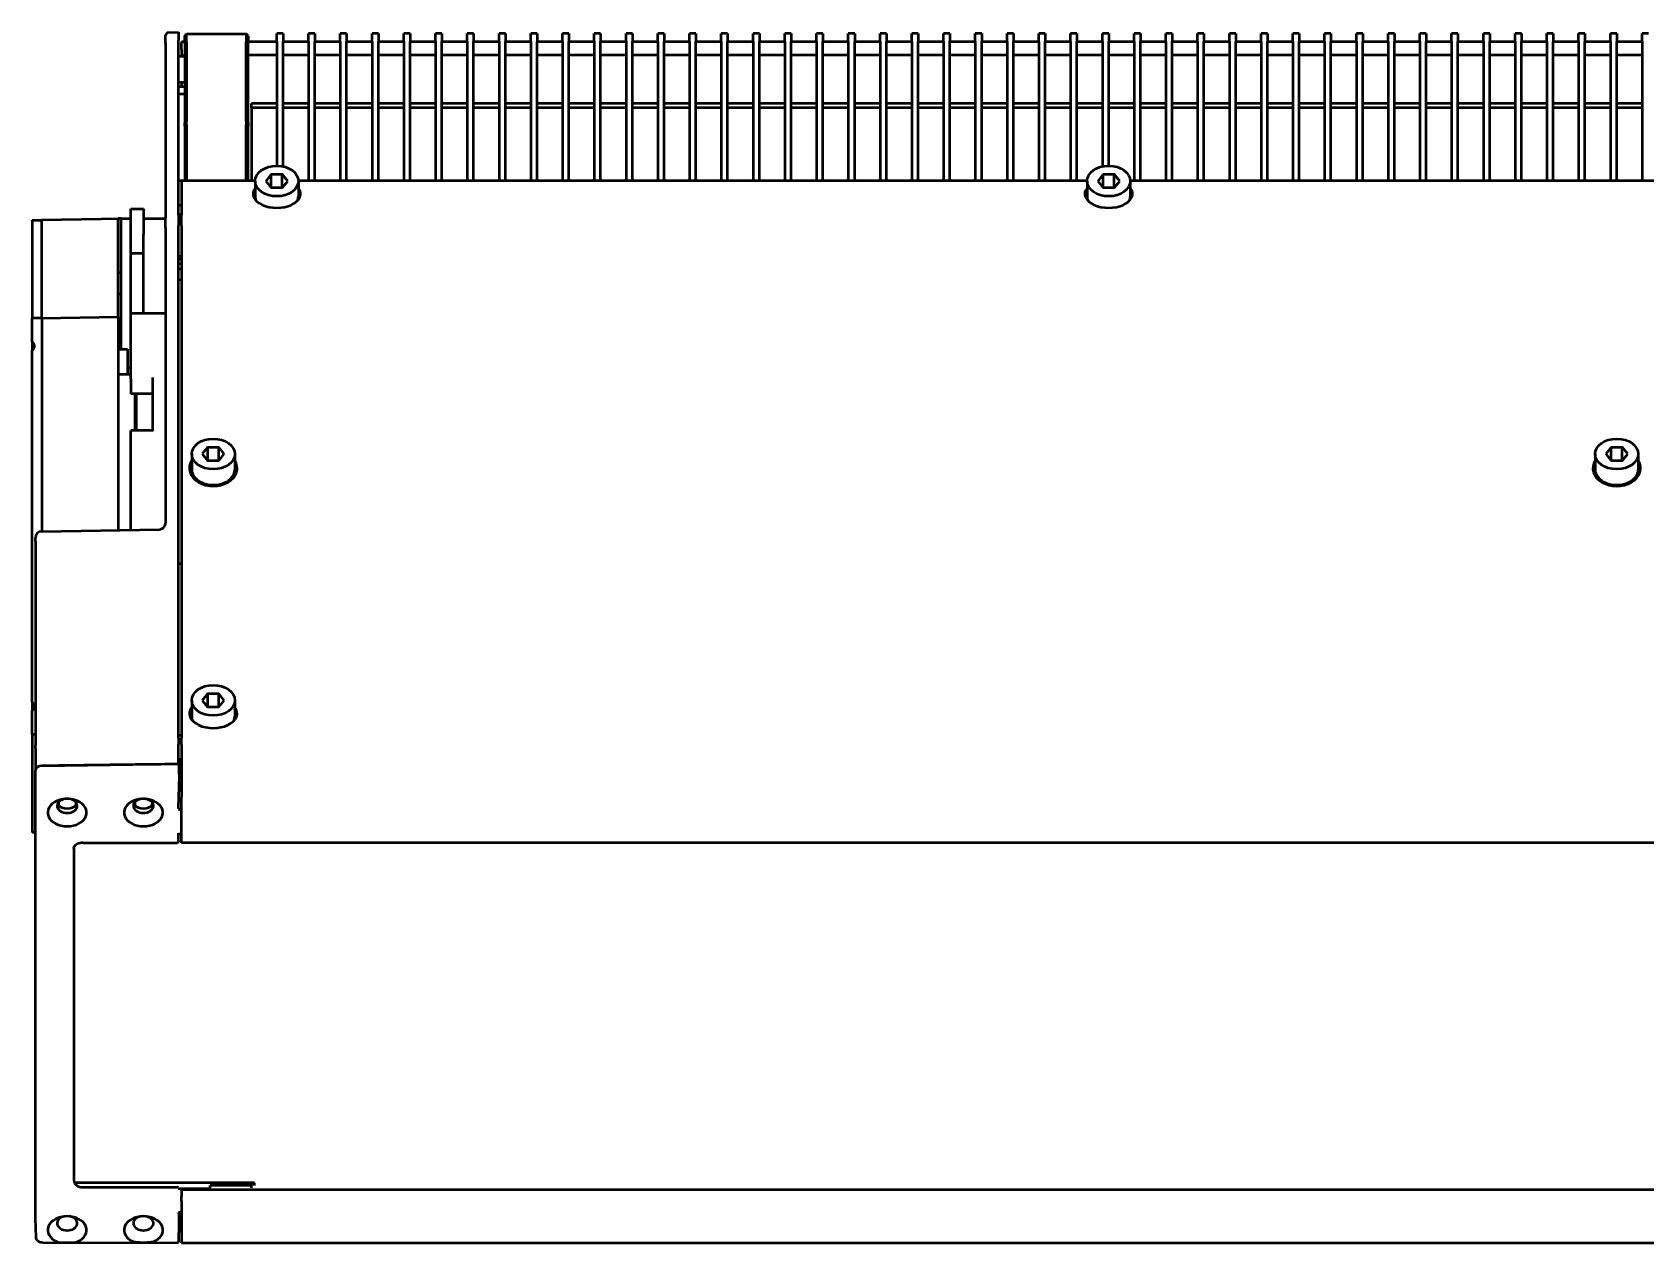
# Model space of a CAD drawing. Header units: millimetres. Extents: x 100 to 5488, y 100 to 4218.
# Drawn here: x 3878.8 to 4132.9, y 3326.5 to 3517.2 of the extents above; entities that cross this region are included whole.
import ezdxf

# ---------------------------------------------------------------- set-up
doc = ezdxf.new("R2010")
doc.units = ezdxf.units.MM
doc.header["$LTSCALE"] = 20
doc.layers.add('Visible (ANSI)', color=7, linetype='Continuous', lineweight=50)

msp = doc.modelspace()

# ---------------------------------------------------------------- linework, layer by layer
at = {"layer": 'Visible (ANSI)'}
for p, q in [((3899.82, 3515.474), (3899.82, 3516.651)), ((3900.311, 3517.151), (3901.82, 3517.178)), ((3901.82, 3517.178), (3901.82, 3515.905)), ((3902.82, 3516.629), (3903.12, 3516.929)), ((3902.82, 3515.417), (3902.82, 3516.629)), ((3903.12, 3515.663), (3903.12, 3516.929)), ((3903.12, 3516.929), (3912.52, 3516.929)), ((3912.52, 3516.929), (3912.52, 3515.663)), ((3912.82, 3516.629), (3912.52, 3516.929)), ((3912.82, 3516.629), (3912.82, 3515.417)), ((3917.32, 3515.712), (3917.32, 3516.978)), ((3918.32, 3516.978), (3917.32, 3516.978)), ((3918.32, 3516.978), (3918.32, 3515.712)), ((3922.32, 3515.712), (3922.32, 3516.978)), ((3923.32, 3516.978), (3922.32, 3516.978)), ((3923.32, 3516.978), (3923.32, 3515.712)), ((3927.32, 3515.712), (3927.32, 3516.978)), ((3928.32, 3516.978), (3927.32, 3516.978)), ((3928.32, 3516.978), (3928.32, 3515.712)), ((3932.32, 3515.712), (3932.32, 3516.978)), ((3933.32, 3516.978), (3932.32, 3516.978)), ((3933.32, 3516.978), (3933.32, 3515.712)), ((3937.32, 3515.712), (3937.32, 3516.978)), ((3938.32, 3516.978), (3937.32, 3516.978)), ((3938.32, 3516.978), (3938.32, 3515.712)), ((3942.32, 3515.712), (3942.32, 3516.978)), ((3943.32, 3516.978), (3942.32, 3516.978)), ((3943.32, 3516.978), (3943.32, 3515.712)), ((3947.32, 3515.712), (3947.32, 3516.978)), ((3948.32, 3516.978), (3947.32, 3516.978)), ((3948.32, 3516.978), (3948.32, 3515.712)), ((3952.32, 3515.712), (3952.32, 3516.978)), ((3953.32, 3516.978), (3952.32, 3516.978)), ((3953.32, 3516.978), (3953.32, 3515.712)), ((3957.32, 3515.712), (3957.32, 3516.978)), ((3958.32, 3516.978), (3957.32, 3516.978)), ((3958.32, 3516.978), (3958.32, 3515.712)), ((3962.32, 3515.712), (3962.32, 3516.978)), ((3963.32, 3516.978), (3962.32, 3516.978)), ((3963.32, 3516.978), (3963.32, 3515.712)), ((3967.32, 3515.712), (3967.32, 3516.978)), ((3968.32, 3516.978), (3967.32, 3516.978)), ((3968.32, 3516.978), (3968.32, 3515.712)), ((3972.32, 3515.712), (3972.32, 3516.978)), ((3973.32, 3516.978), (3972.32, 3516.978)), ((3973.32, 3516.978), (3973.32, 3515.712)), ((3977.32, 3515.712), (3977.32, 3516.978)), ((3978.32, 3516.978), (3977.32, 3516.978)), ((3978.32, 3516.978), (3978.32, 3515.712)), ((3982.32, 3515.712), (3982.32, 3516.978)), ((3983.32, 3516.978), (3982.32, 3516.978)), ((3983.32, 3516.978), (3983.32, 3515.712)), ((3987.32, 3515.712), (3987.32, 3516.978)), ((3988.32, 3516.978), (3987.32, 3516.978)), ((3988.32, 3516.978), (3988.32, 3515.712)), ((3992.32, 3515.712), (3992.32, 3516.978)), ((3993.32, 3516.978), (3992.32, 3516.978)), ((3993.32, 3516.978), (3993.32, 3515.712)), ((3997.32, 3515.712), (3997.32, 3516.978)), ((3998.32, 3516.978), (3997.32, 3516.978)), ((3998.32, 3516.978), (3998.32, 3515.712)), ((4002.32, 3515.712), (4002.32, 3516.978)), ((4003.32, 3516.978), (4002.32, 3516.978)), ((4003.32, 3516.978), (4003.32, 3515.712)), ((4007.32, 3515.712), (4007.32, 3516.978)), ((4008.32, 3516.978), (4007.32, 3516.978)), ((4008.32, 3516.978), (4008.32, 3515.712)), ((4012.32, 3515.712), (4012.32, 3516.978)), ((4013.32, 3516.978), (4012.32, 3516.978)), ((4013.32, 3516.978), (4013.32, 3515.712)), ((4017.32, 3515.712), (4017.32, 3516.978)), ((4018.32, 3516.978), (4017.32, 3516.978)), ((4018.32, 3516.978), (4018.32, 3515.712)), ((4022.32, 3515.712), (4022.32, 3516.978)), ((4023.32, 3516.978), (4022.32, 3516.978)), ((4023.32, 3516.978), (4023.32, 3515.712)), ((4027.32, 3515.712), (4027.32, 3516.978)), ((4028.32, 3516.978), (4027.32, 3516.978)), ((4028.32, 3516.978), (4028.32, 3515.712)), ((4032.32, 3515.712), (4032.32, 3516.978)), ((4033.32, 3516.978), (4032.32, 3516.978)), ((4033.32, 3516.978), (4033.32, 3515.712)), ((4037.32, 3515.712), (4037.32, 3516.978)), ((4038.32, 3516.978), (4037.32, 3516.978)), ((4038.32, 3516.978), (4038.32, 3515.712)), ((4042.32, 3515.712), (4042.32, 3516.978)), ((4043.32, 3516.978), (4042.32, 3516.978)), ((4043.32, 3516.978), (4043.32, 3515.712)), ((4047.32, 3515.712), (4047.32, 3516.978)), ((4048.32, 3516.978), (4047.32, 3516.978)), ((4048.32, 3516.978), (4048.32, 3515.712)), ((4052.32, 3515.712), (4052.32, 3516.978)), ((4053.32, 3516.978), (4052.32, 3516.978)), ((4053.32, 3516.978), (4053.32, 3515.712)), ((4057.32, 3515.712), (4057.32, 3516.978)), ((4058.32, 3516.978), (4057.32, 3516.978)), ((4058.32, 3516.978), (4058.32, 3515.712)), ((4062.32, 3515.712), (4062.32, 3516.978)), ((4063.32, 3516.978), (4062.32, 3516.978)), ((4063.32, 3516.978), (4063.32, 3515.712)), ((4067.32, 3515.712), (4067.32, 3516.978)), ((4068.32, 3516.978), (4067.32, 3516.978)), ((4068.32, 3516.978), (4068.32, 3515.712)), ((4072.32, 3515.712), (4072.32, 3516.978)), ((4073.32, 3516.978), (4072.32, 3516.978)), ((4073.32, 3516.978), (4073.32, 3515.712)), ((4077.32, 3515.712), (4077.32, 3516.978)), ((4078.32, 3516.978), (4077.32, 3516.978)), ((4078.32, 3516.978), (4078.32, 3515.712)), ((4082.32, 3515.712), (4082.32, 3516.978)), ((4083.32, 3516.978), (4082.32, 3516.978)), ((4083.32, 3516.978), (4083.32, 3515.712)), ((4087.32, 3515.712), (4087.32, 3516.978)), ((4088.32, 3516.978), (4087.32, 3516.978)), ((4088.32, 3516.978), (4088.32, 3515.712)), ((4092.32, 3515.712), (4092.32, 3516.978)), ((4093.32, 3516.978), (4092.32, 3516.978)), ((4093.32, 3516.978), (4093.32, 3515.712)), ((4097.32, 3515.712), (4097.32, 3516.978)), ((4098.32, 3516.978), (4097.32, 3516.978)), ((4098.32, 3516.978), (4098.32, 3515.712)), ((4102.32, 3515.712), (4102.32, 3516.978)), ((4103.32, 3516.978), (4102.32, 3516.978)), ((4103.32, 3516.978), (4103.32, 3515.712)), ((4107.32, 3515.712), (4107.32, 3516.978)), ((4108.32, 3516.978), (4107.32, 3516.978)), ((4108.32, 3516.978), (4108.32, 3515.712)), ((4112.32, 3515.712), (4112.32, 3516.978)), ((4113.32, 3516.978), (4112.32, 3516.978)), ((4113.32, 3516.978), (4113.32, 3515.712)), ((4117.32, 3515.712), (4117.32, 3516.978)), ((4118.32, 3516.978), (4117.32, 3516.978)), ((4118.32, 3516.978), (4118.32, 3515.712)), ((4122.32, 3515.712), (4122.32, 3516.978)), ((4123.32, 3516.978), (4122.32, 3516.978)), ((4123.32, 3516.978), (4123.32, 3515.712)), ((4127.32, 3515.712), (4127.32, 3516.978)), ((4128.32, 3516.978), (4127.32, 3516.978)), ((4128.32, 3516.978), (4128.32, 3515.712)), ((4132.32, 3515.712), (4132.32, 3516.978)), ((4133.32, 3516.978), (4132.32, 3516.978)), ((3899.82, 3515.474), (3899.82, 3487.95)), ((3901.82, 3488.381), (3901.82, 3515.905)), ((3902.32, 3514.481), (3902.32, 3515.529)), ((3902.32, 3514.481), (3902.32, 3513.433)), ((3902.82, 3515.693), (3902.62, 3515.693)), ((3902.82, 3515.417), (3902.82, 3502.899)), ((3903.12, 3515.663), (3903.12, 3503.145)), ((3912.52, 3503.145), (3912.52, 3515.663)), ((3917.32, 3515.693), (3912.82, 3515.693)), ((3912.82, 3502.899), (3912.82, 3515.417)), ((3917.32, 3515.712), (3917.32, 3496.141)), ((3918.32, 3496.035), (3918.32, 3515.712)), ((3922.32, 3515.693), (3918.32, 3515.693)), ((3922.32, 3515.712), (3922.32, 3494.015)), ((3923.32, 3494.015), (3923.32, 3515.712)), ((3927.32, 3515.693), (3923.32, 3515.693)), ((3927.32, 3515.712), (3927.32, 3494.015)), ((3928.32, 3494.015), (3928.32, 3515.712)), ((3932.32, 3515.693), (3928.32, 3515.693)), ((3932.32, 3515.712), (3932.32, 3494.015)), ((3933.32, 3494.015), (3933.32, 3515.712)), ((3937.32, 3515.693), (3933.32, 3515.693)), ((3937.32, 3515.712), (3937.32, 3494.015)), ((3938.32, 3494.015), (3938.32, 3515.712)), ((3942.32, 3515.693), (3938.32, 3515.693)), ((3942.32, 3515.712), (3942.32, 3494.015)), ((3943.32, 3494.015), (3943.32, 3515.712)), ((3947.32, 3515.693), (3943.32, 3515.693)), ((3947.32, 3515.712), (3947.32, 3494.015)), ((3948.32, 3494.015), (3948.32, 3515.712)), ((3952.32, 3515.693), (3948.32, 3515.693)), ((3952.32, 3515.712), (3952.32, 3494.015)), ((3953.32, 3494.015), (3953.32, 3515.712)), ((3957.32, 3515.693), (3953.32, 3515.693)), ((3957.32, 3515.712), (3957.32, 3494.015)), ((3958.32, 3494.015), (3958.32, 3515.712)), ((3962.32, 3515.693), (3958.32, 3515.693)), ((3962.32, 3515.712), (3962.32, 3494.015)), ((3963.32, 3494.015), (3963.32, 3515.712)), ((3967.32, 3515.693), (3963.32, 3515.693)), ((3967.32, 3515.712), (3967.32, 3494.015)), ((3968.32, 3494.015), (3968.32, 3515.712)), ((3972.32, 3515.693), (3968.32, 3515.693)), ((3972.32, 3515.712), (3972.32, 3494.015)), ((3973.32, 3494.015), (3973.32, 3515.712)), ((3977.32, 3515.693), (3973.32, 3515.693)), ((3977.32, 3515.712), (3977.32, 3494.015)), ((3978.32, 3494.015), (3978.32, 3515.712)), ((3982.32, 3515.693), (3978.32, 3515.693)), ((3982.32, 3515.712), (3982.32, 3494.015)), ((3983.32, 3494.015), (3983.32, 3515.712)), ((3987.32, 3515.693), (3983.32, 3515.693)), ((3987.32, 3515.712), (3987.32, 3494.015)), ((3988.32, 3494.015), (3988.32, 3515.712)), ((3992.32, 3515.693), (3988.32, 3515.693)), ((3992.32, 3515.712), (3992.32, 3494.015)), ((3993.32, 3494.015), (3993.32, 3515.712)), ((3997.32, 3515.693), (3993.32, 3515.693)), ((3997.32, 3515.712), (3997.32, 3494.015)), ((3998.32, 3494.015), (3998.32, 3515.712)), ((4002.32, 3515.693), (3998.32, 3515.693)), ((4002.32, 3515.712), (4002.32, 3494.015)), ((4003.32, 3494.015), (4003.32, 3515.712)), ((4007.32, 3515.693), (4003.32, 3515.693)), ((4007.32, 3515.712), (4007.32, 3494.015)), ((4008.32, 3494.015), (4008.32, 3515.712)), ((4012.32, 3515.693), (4008.32, 3515.693)), ((4012.32, 3515.712), (4012.32, 3494.015)), ((4013.32, 3494.015), (4013.32, 3515.712)), ((4017.32, 3515.693), (4013.32, 3515.693)), ((4017.32, 3515.712), (4017.32, 3494.015)), ((4018.32, 3494.015), (4018.32, 3515.712)), ((4022.32, 3515.693), (4018.32, 3515.693)), ((4022.32, 3515.712), (4022.32, 3494.015)), ((4023.32, 3494.015), (4023.32, 3515.712)), ((4027.32, 3515.693), (4023.32, 3515.693)), ((4027.32, 3515.712), (4027.32, 3494.015)), ((4028.32, 3494.015), (4028.32, 3515.712)), ((4032.32, 3515.693), (4028.32, 3515.693)), ((4032.32, 3515.712), (4032.32, 3494.015)), ((4033.32, 3494.015), (4033.32, 3515.712)), ((4037.32, 3515.693), (4033.32, 3515.693)), ((4037.32, 3515.712), (4037.32, 3494.015)), ((4038.32, 3494.015), (4038.32, 3515.712)), ((4042.32, 3515.693), (4038.32, 3515.693)), ((4042.32, 3515.712), (4042.32, 3494.015)), ((4043.32, 3494.015), (4043.32, 3515.712)), ((4047.32, 3515.693), (4043.32, 3515.693)), ((4047.32, 3515.712), (4047.32, 3496.035)), ((4048.32, 3496.141), (4048.32, 3515.712)), ((4052.32, 3515.693), (4048.32, 3515.693)), ((4052.32, 3515.712), (4052.32, 3494.015)), ((4053.32, 3494.015), (4053.32, 3515.712)), ((4057.32, 3515.693), (4053.32, 3515.693)), ((4057.32, 3515.712), (4057.32, 3494.015)), ((4058.32, 3494.015), (4058.32, 3515.712)), ((4062.32, 3515.693), (4058.32, 3515.693)), ((4062.32, 3515.712), (4062.32, 3494.015)), ((4063.32, 3494.015), (4063.32, 3515.712)), ((4067.32, 3515.693), (4063.32, 3515.693)), ((4067.32, 3515.712), (4067.32, 3494.015)), ((4068.32, 3494.015), (4068.32, 3515.712)), ((4072.32, 3515.693), (4068.32, 3515.693)), ((4072.32, 3515.712), (4072.32, 3494.015)), ((4073.32, 3494.015), (4073.32, 3515.712)), ((4077.32, 3515.693), (4073.32, 3515.693)), ((4077.32, 3515.712), (4077.32, 3494.015)), ((4078.32, 3494.015), (4078.32, 3515.712)), ((4082.32, 3515.693), (4078.32, 3515.693)), ((4082.32, 3515.712), (4082.32, 3494.015)), ((4083.32, 3494.015), (4083.32, 3515.712)), ((4087.32, 3515.693), (4083.32, 3515.693)), ((4087.32, 3515.712), (4087.32, 3494.015)), ((4088.32, 3494.015), (4088.32, 3515.712)), ((4092.32, 3515.693), (4088.32, 3515.693)), ((4092.32, 3515.712), (4092.32, 3494.015)), ((4093.32, 3494.015), (4093.32, 3515.712)), ((4097.32, 3515.693), (4093.32, 3515.693)), ((4097.32, 3515.712), (4097.32, 3494.015)), ((4098.32, 3494.015), (4098.32, 3515.712)), ((4102.32, 3515.693), (4098.32, 3515.693)), ((4102.32, 3515.712), (4102.32, 3494.015)), ((4103.32, 3494.015), (4103.32, 3515.712)), ((4107.32, 3515.693), (4103.32, 3515.693)), ((4107.32, 3515.712), (4107.32, 3494.015)), ((4108.32, 3494.015), (4108.32, 3515.712)), ((4112.32, 3515.693), (4108.32, 3515.693)), ((4112.32, 3515.712), (4112.32, 3494.015)), ((4113.32, 3494.015), (4113.32, 3515.712)), ((4117.32, 3515.693), (4113.32, 3515.693)), ((4117.32, 3515.712), (4117.32, 3494.015)), ((4118.32, 3494.015), (4118.32, 3515.712)), ((4122.32, 3515.693), (4118.32, 3515.693)), ((4122.32, 3515.712), (4122.32, 3494.015)), ((4123.32, 3494.015), (4123.32, 3515.712)), ((4127.32, 3515.693), (4123.32, 3515.693)), ((4127.32, 3515.712), (4127.32, 3494.015)), ((4128.32, 3494.015), (4128.32, 3515.712)), ((4132.32, 3515.693), (4128.32, 3515.693)), ((4132.32, 3515.712), (4132.32, 3494.015)), ((3902.82, 3513.377), (3901.82, 3513.377)), ((3902.32, 3513.433), (3902.32, 3513.377)), ((3902.62, 3513.596), (3902.82, 3513.596)), ((3912.82, 3513.596), (3917.32, 3513.596)), ((3918.32, 3513.596), (3922.32, 3513.596)), ((3923.32, 3513.596), (3927.32, 3513.596)), ((3928.32, 3513.596), (3932.32, 3513.596)), ((3933.32, 3513.596), (3937.32, 3513.596)), ((3938.32, 3513.596), (3942.32, 3513.596)), ((3943.32, 3513.596), (3947.32, 3513.596)), ((3948.32, 3513.596), (3952.32, 3513.596)), ((3953.32, 3513.596), (3957.32, 3513.596)), ((3958.32, 3513.596), (3962.32, 3513.596)), ((3963.32, 3513.596), (3967.32, 3513.596)), ((3968.32, 3513.596), (3972.32, 3513.596)), ((3973.32, 3513.596), (3977.32, 3513.596)), ((3978.32, 3513.596), (3982.32, 3513.596)), ((3983.32, 3513.596), (3987.32, 3513.596)), ((3988.32, 3513.596), (3992.32, 3513.596)), ((3993.32, 3513.596), (3997.32, 3513.596)), ((3998.32, 3513.596), (4002.32, 3513.596)), ((4003.32, 3513.596), (4007.32, 3513.596)), ((4008.32, 3513.596), (4012.32, 3513.596)), ((4013.32, 3513.596), (4017.32, 3513.596)), ((4018.32, 3513.596), (4022.32, 3513.596)), ((4023.32, 3513.596), (4027.32, 3513.596)), ((4028.32, 3513.596), (4032.32, 3513.596)), ((4033.32, 3513.596), (4037.32, 3513.596)), ((4038.32, 3513.596), (4042.32, 3513.596)), ((4043.32, 3513.596), (4047.32, 3513.596)), ((4048.32, 3513.596), (4052.32, 3513.596)), ((4053.32, 3513.596), (4057.32, 3513.596)), ((4058.32, 3513.596), (4062.32, 3513.596)), ((4063.32, 3513.596), (4067.32, 3513.596)), ((4068.32, 3513.596), (4072.32, 3513.596)), ((4073.32, 3513.596), (4077.32, 3513.596)), ((4078.32, 3513.596), (4082.32, 3513.596)), ((4083.32, 3513.596), (4087.32, 3513.596)), ((4088.32, 3513.596), (4092.32, 3513.596)), ((4093.32, 3513.596), (4097.32, 3513.596)), ((4098.32, 3513.596), (4102.32, 3513.596)), ((4103.32, 3513.596), (4107.32, 3513.596)), ((4108.32, 3513.596), (4112.32, 3513.596)), ((4113.32, 3513.596), (4117.32, 3513.596)), ((4118.32, 3513.596), (4122.32, 3513.596)), ((4123.32, 3513.596), (4127.32, 3513.596)), ((4128.32, 3513.596), (4132.32, 3513.596)), ((3902.82, 3509.25), (3901.82, 3509.25)), ((3902.32, 3509.25), (3902.32, 3508.558)), ((3902.82, 3508.558), (3901.82, 3508.558)), ((3901.82, 3507.481), (3902.82, 3507.481)), ((3917.32, 3505.97), (3913.32, 3505.97)), ((3913.32, 3505.263), (3913.32, 3505.97)), ((3917.32, 3505.263), (3913.32, 3505.263)), ((3913.32, 3505.263), (3913.32, 3493.748)), ((3922.32, 3505.97), (3918.32, 3505.97)), ((3922.32, 3505.263), (3918.32, 3505.263)), ((3927.32, 3505.97), (3923.32, 3505.97)), ((3927.32, 3505.263), (3923.32, 3505.263)), ((3932.32, 3505.97), (3928.32, 3505.97)), ((3932.32, 3505.263), (3928.32, 3505.263)), ((3937.32, 3505.97), (3933.32, 3505.97)), ((3937.32, 3505.263), (3933.32, 3505.263)), ((3942.32, 3505.97), (3938.32, 3505.97)), ((3942.32, 3505.263), (3938.32, 3505.263)), ((3947.32, 3505.97), (3943.32, 3505.97)), ((3947.32, 3505.263), (3943.32, 3505.263)), ((3952.32, 3505.97), (3948.32, 3505.97)), ((3952.32, 3505.263), (3948.32, 3505.263)), ((3957.32, 3505.97), (3953.32, 3505.97)), ((3957.32, 3505.263), (3953.32, 3505.263)), ((3962.32, 3505.97), (3958.32, 3505.97)), ((3962.32, 3505.263), (3958.32, 3505.263)), ((3967.32, 3505.97), (3963.32, 3505.97)), ((3967.32, 3505.263), (3963.32, 3505.263)), ((3972.32, 3505.97), (3968.32, 3505.97)), ((3972.32, 3505.263), (3968.32, 3505.263)), ((3977.32, 3505.97), (3973.32, 3505.97)), ((3977.32, 3505.263), (3973.32, 3505.263)), ((3982.32, 3505.97), (3978.32, 3505.97)), ((3982.32, 3505.263), (3978.32, 3505.263)), ((3987.32, 3505.97), (3983.32, 3505.97)), ((3987.32, 3505.263), (3983.32, 3505.263)), ((3992.32, 3505.97), (3988.32, 3505.97)), ((3992.32, 3505.263), (3988.32, 3505.263)), ((3997.32, 3505.97), (3993.32, 3505.97)), ((3997.32, 3505.263), (3993.32, 3505.263)), ((4002.32, 3505.97), (3998.32, 3505.97)), ((4002.32, 3505.263), (3998.32, 3505.263)), ((4007.32, 3505.97), (4003.32, 3505.97)), ((4007.32, 3505.263), (4003.32, 3505.263)), ((4012.32, 3505.97), (4008.32, 3505.97)), ((4012.32, 3505.263), (4008.32, 3505.263)), ((4017.32, 3505.97), (4013.32, 3505.97)), ((4017.32, 3505.263), (4013.32, 3505.263)), ((4022.32, 3505.97), (4018.32, 3505.97)), ((4022.32, 3505.263), (4018.32, 3505.263)), ((4027.32, 3505.97), (4023.32, 3505.97)), ((4027.32, 3505.263), (4023.32, 3505.263)), ((4032.32, 3505.97), (4028.32, 3505.97)), ((4032.32, 3505.263), (4028.32, 3505.263)), ((4037.32, 3505.97), (4033.32, 3505.97)), ((4037.32, 3505.263), (4033.32, 3505.263)), ((4042.32, 3505.97), (4038.32, 3505.97)), ((4042.32, 3505.263), (4038.32, 3505.263)), ((4047.32, 3505.97), (4043.32, 3505.97)), ((4047.32, 3505.263), (4043.32, 3505.263)), ((4052.32, 3505.97), (4048.32, 3505.97)), ((4052.32, 3505.263), (4048.32, 3505.263)), ((4057.32, 3505.97), (4053.32, 3505.97)), ((4057.32, 3505.263), (4053.32, 3505.263)), ((4062.32, 3505.97), (4058.32, 3505.97)), ((4062.32, 3505.263), (4058.32, 3505.263)), ((4067.32, 3505.97), (4063.32, 3505.97)), ((4067.32, 3505.263), (4063.32, 3505.263)), ((4072.32, 3505.97), (4068.32, 3505.97)), ((4072.32, 3505.263), (4068.32, 3505.263)), ((4077.32, 3505.97), (4073.32, 3505.97)), ((4077.32, 3505.263), (4073.32, 3505.263)), ((4082.32, 3505.97), (4078.32, 3505.97)), ((4082.32, 3505.263), (4078.32, 3505.263)), ((4087.32, 3505.97), (4083.32, 3505.97)), ((4087.32, 3505.263), (4083.32, 3505.263)), ((4092.32, 3505.97), (4088.32, 3505.97)), ((4092.32, 3505.263), (4088.32, 3505.263)), ((4097.32, 3505.97), (4093.32, 3505.97)), ((4097.32, 3505.263), (4093.32, 3505.263)), ((4102.32, 3505.97), (4098.32, 3505.97)), ((4102.32, 3505.263), (4098.32, 3505.263)), ((4107.32, 3505.97), (4103.32, 3505.97)), ((4107.32, 3505.263), (4103.32, 3505.263)), ((4112.32, 3505.97), (4108.32, 3505.97)), ((4112.32, 3505.263), (4108.32, 3505.263)), ((4117.32, 3505.97), (4113.32, 3505.97)), ((4117.32, 3505.263), (4113.32, 3505.263)), ((4122.32, 3505.97), (4118.32, 3505.97)), ((4122.32, 3505.263), (4118.32, 3505.263)), ((4127.32, 3505.97), (4123.32, 3505.97)), ((4127.32, 3505.263), (4123.32, 3505.263)), ((4132.32, 3505.97), (4128.32, 3505.97)), ((4132.32, 3505.263), (4128.32, 3505.263)), ((3902.82, 3502.373), (3902.82, 3502.899)), ((3902.82, 3502.373), (3902.82, 3493.748)), ((3903.12, 3502.585), (3903.12, 3503.145)), ((3903.12, 3502.585), (3903.12, 3493.748)), ((3912.52, 3503.145), (3912.52, 3502.585)), ((3912.52, 3493.748), (3912.52, 3502.585)), ((3912.82, 3502.899), (3912.82, 3502.373)), ((3912.82, 3493.748), (3912.82, 3502.373)), ((3901.82, 3493.823), (3902.32, 3493.823)), ((3902.32, 3493.823), (3902.32, 3493.748)), ((3902.32, 3493.748), (3902.32, 3488.352)), ((3913.92, 3493.748), (3902.32, 3493.748)), ((3913.92, 3493.737), (3913.92, 3491.262)), ((3916.454, 3494.798), (3915.588, 3493.737)), ((3915.588, 3493.737), (3916.454, 3492.676)), ((3916.454, 3494.798), (3918.186, 3494.798)), ((3916.454, 3492.676), (3916.454, 3494.798)), ((3919.052, 3493.737), (3918.186, 3494.798)), ((3918.186, 3492.676), (3918.186, 3494.798)), ((3918.186, 3492.676), (3919.052, 3493.737)), ((4044.92, 3493.748), (3920.72, 3493.748)), ((3920.72, 3493.737), (3920.72, 3491.262)), ((3922.32, 3493.748), (3922.32, 3494.015)), ((3923.32, 3494.015), (3923.32, 3493.748)), ((3927.32, 3493.748), (3927.32, 3494.015)), ((3928.32, 3494.015), (3928.32, 3493.748)), ((3932.32, 3493.748), (3932.32, 3494.015)), ((3933.32, 3494.015), (3933.32, 3493.748)), ((3937.32, 3493.748), (3937.32, 3494.015)), ((3938.32, 3494.015), (3938.32, 3493.748)), ((3942.32, 3493.748), (3942.32, 3494.015)), ((3943.32, 3494.015), (3943.32, 3493.748)), ((3947.32, 3493.748), (3947.32, 3494.015)), ((3948.32, 3494.015), (3948.32, 3493.748)), ((3952.32, 3493.748), (3952.32, 3494.015)), ((3953.32, 3494.015), (3953.32, 3493.748)), ((3957.32, 3493.748), (3957.32, 3494.015)), ((3958.32, 3494.015), (3958.32, 3493.748)), ((3962.32, 3493.748), (3962.32, 3494.015)), ((3963.32, 3494.015), (3963.32, 3493.748)), ((3967.32, 3493.748), (3967.32, 3494.015)), ((3968.32, 3494.015), (3968.32, 3493.748)), ((3972.32, 3493.748), (3972.32, 3494.015)), ((3973.32, 3494.015), (3973.32, 3493.748)), ((3977.32, 3493.748), (3977.32, 3494.015)), ((3978.32, 3494.015), (3978.32, 3493.748)), ((3982.32, 3493.748), (3982.32, 3494.015)), ((3983.32, 3494.015), (3983.32, 3493.748)), ((3987.32, 3493.748), (3987.32, 3494.015)), ((3988.32, 3494.015), (3988.32, 3493.748)), ((3992.32, 3493.748), (3992.32, 3494.015)), ((3993.32, 3494.015), (3993.32, 3493.748)), ((3997.32, 3493.748), (3997.32, 3494.015)), ((3998.32, 3494.015), (3998.32, 3493.748)), ((4002.32, 3493.748), (4002.32, 3494.015)), ((4003.32, 3494.015), (4003.32, 3493.748)), ((4007.32, 3493.748), (4007.32, 3494.015)), ((4008.32, 3494.015), (4008.32, 3493.748)), ((4012.32, 3493.748), (4012.32, 3494.015)), ((4013.32, 3494.015), (4013.32, 3493.748)), ((4017.32, 3493.748), (4017.32, 3494.015)), ((4018.32, 3494.015), (4018.32, 3493.748)), ((4022.32, 3493.748), (4022.32, 3494.015)), ((4023.32, 3494.015), (4023.32, 3493.748)), ((4027.32, 3493.748), (4027.32, 3494.015)), ((4028.32, 3494.015), (4028.32, 3493.748)), ((4032.32, 3493.748), (4032.32, 3494.015)), ((4033.32, 3494.015), (4033.32, 3493.748)), ((4037.32, 3493.748), (4037.32, 3494.015)), ((4038.32, 3494.015), (4038.32, 3493.748)), ((4042.32, 3493.748), (4042.32, 3494.015)), ((4043.32, 3494.015), (4043.32, 3493.748)), ((4044.92, 3493.737), (4044.92, 3491.262)), ((4047.454, 3494.798), (4046.588, 3493.737)), ((4046.588, 3493.737), (4047.454, 3492.676)), ((4047.454, 3494.798), (4049.186, 3494.798)), ((4047.454, 3492.676), (4047.454, 3494.798)), ((4050.052, 3493.737), (4049.186, 3494.798)), ((4049.186, 3492.676), (4049.186, 3494.798)), ((4049.186, 3492.676), (4050.052, 3493.737)), ((4209.92, 3493.748), (4051.72, 3493.748)), ((4051.72, 3493.737), (4051.72, 3491.262)), ((4052.32, 3493.748), (4052.32, 3494.015)), ((4053.32, 3494.015), (4053.32, 3493.748)), ((4057.32, 3493.748), (4057.32, 3494.015)), ((4058.32, 3494.015), (4058.32, 3493.748)), ((4062.32, 3493.748), (4062.32, 3494.015)), ((4063.32, 3494.015), (4063.32, 3493.748)), ((4067.32, 3493.748), (4067.32, 3494.015)), ((4068.32, 3494.015), (4068.32, 3493.748)), ((4072.32, 3493.748), (4072.32, 3494.015)), ((4073.32, 3494.015), (4073.32, 3493.748)), ((4077.32, 3493.748), (4077.32, 3494.015)), ((4078.32, 3494.015), (4078.32, 3493.748)), ((4082.32, 3493.748), (4082.32, 3494.015)), ((4083.32, 3494.015), (4083.32, 3493.748)), ((4087.32, 3493.748), (4087.32, 3494.015)), ((4088.32, 3494.015), (4088.32, 3493.748)), ((4092.32, 3493.748), (4092.32, 3494.015)), ((4093.32, 3494.015), (4093.32, 3493.748)), ((4097.32, 3493.748), (4097.32, 3494.015)), ((4098.32, 3494.015), (4098.32, 3493.748)), ((4102.32, 3493.748), (4102.32, 3494.015)), ((4103.32, 3494.015), (4103.32, 3493.748)), ((4107.32, 3493.748), (4107.32, 3494.015)), ((4108.32, 3494.015), (4108.32, 3493.748)), ((4112.32, 3493.748), (4112.32, 3494.015)), ((4113.32, 3494.015), (4113.32, 3493.748)), ((4117.32, 3493.748), (4117.32, 3494.015)), ((4118.32, 3494.015), (4118.32, 3493.748)), ((4122.32, 3493.748), (4122.32, 3494.015)), ((4123.32, 3494.015), (4123.32, 3493.748)), ((4127.32, 3493.748), (4127.32, 3494.015)), ((4128.32, 3494.015), (4128.32, 3493.748)), ((4132.32, 3493.748), (4132.32, 3494.015)), ((3918.186, 3492.676), (3916.454, 3492.676)), ((4049.186, 3492.676), (4047.454, 3492.676)), ((3894.32, 3485.337), (3894.32, 3489.337)), ((3894.32, 3489.337), (3896.32, 3489.337)), ((3896.32, 3489.337), (3896.32, 3485.337)), ((3901.82, 3489.922), (3902.32, 3489.922)), ((3901.82, 3488.495), (3902.32, 3488.495)), ((3901.82, 3488.381), (3901.82, 3486.745)), ((3902.32, 3486.691), (3902.32, 3488.352)), ((3878.82, 3487.587), (3880.32, 3487.587)), ((3878.82, 3487.546), (3878.82, 3487.587)), ((3878.82, 3487.546), (3878.82, 3472.137)), ((3880.32, 3487.618), (3892.82, 3487.837)), ((3880.32, 3487.618), (3880.32, 3487.562)), ((3880.32, 3487.562), (3880.32, 3487.546)), ((3880.32, 3472.137), (3880.32, 3487.546)), ((3892.82, 3487.837), (3892.32, 3487.816)), ((3892.32, 3472.328), (3892.32, 3487.816)), ((3892.82, 3487.837), (3894.32, 3487.837)), ((3892.82, 3480.336), (3892.82, 3487.837)), ((3892.82, 3467.237), (3892.82, 3487.637)), ((3896.32, 3487.837), (3899.82, 3487.837)), ((3899.82, 3486.4), (3899.82, 3487.95)), ((3899.82, 3486.4), (3899.82, 3439.863)), ((3901.82, 3433.028), (3901.82, 3486.745)), ((3902.32, 3486.691), (3902.32, 3432.806)), ((3894.32, 3482.337), (3894.32, 3485.337)), ((3896.32, 3482.337), (3896.32, 3485.337)), ((3894.32, 3482.337), (3894.32, 3482.137)), ((3896.32, 3482.337), (3894.32, 3482.337)), ((3894.32, 3472.856), (3894.32, 3482.137)), ((3896.32, 3482.137), (3896.32, 3482.337)), ((3896.32, 3472.856), (3896.32, 3482.137)), ((3902.32, 3481.848), (3901.82, 3481.848)), ((3901.82, 3481.427), (3902.32, 3481.427)), ((3892.32, 3479.319), (3892.82, 3479.337)), ((3902.32, 3480.677), (3901.82, 3480.683)), ((3901.82, 3479.926), (3902.32, 3479.92)), ((3892.82, 3475.915), (3892.32, 3475.924)), ((3902.32, 3478.148), (3901.82, 3478.155)), ((3878.82, 3468.412), (3878.82, 3472.137)), ((3880.32, 3472.137), (3878.82, 3472.137)), ((3880.32, 3472.118), (3892.32, 3472.328)), ((3880.32, 3472.137), (3880.32, 3438.54)), ((3892.32, 3472.328), (3892.32, 3438.75)), ((3894.32, 3462.781), (3894.32, 3472.856)), ((3899.82, 3472.856), (3894.32, 3472.856)), ((3878.82, 3468.412), (3878.82, 3467.021)), ((3878.82, 3411.652), (3878.82, 3467.021)), ((3892.32, 3467.237), (3893.82, 3467.237)), ((3893.82, 3467.237), (3893.82, 3463.337)), ((3892.32, 3463.337), (3894.32, 3463.337)), ((3893.82, 3464.337), (3894.32, 3464.337)), ((3894.32, 3462.555), (3894.32, 3462.781)), ((3894.32, 3462.555), (3894.32, 3462.234)), ((3894.32, 3462.14), (3894.32, 3462.234)), ((3894.32, 3462.14), (3894.32, 3460.217)), ((3897.82, 3454.32), (3897.82, 3462.781)), ((3894.32, 3460.2), (3894.32, 3460.217)), ((3897.82, 3460.2), (3894.32, 3460.2)), ((3895.02, 3454.433), (3895.02, 3460.2)), ((3895.22, 3454.433), (3895.22, 3460.2)), ((3894.32, 3454.32), (3894.32, 3454.433)), ((3897.82, 3454.433), (3894.32, 3454.433)), ((3894.32, 3438.785), (3894.32, 3454.32)), ((3903.92, 3450.745), (3903.92, 3448.27)), ((3906.454, 3451.806), (3905.588, 3450.745)), ((3905.588, 3450.745), (3906.454, 3449.684)), ((3906.454, 3451.806), (3908.186, 3451.806)), ((3906.454, 3449.684), (3906.454, 3451.806)), ((3909.052, 3450.745), (3908.186, 3451.806)), ((3908.186, 3449.684), (3908.186, 3451.806)), ((3908.186, 3449.684), (3909.052, 3450.745)), ((3910.72, 3450.745), (3910.72, 3448.27)), ((4124.92, 3450.745), (4124.92, 3448.27)), ((4127.454, 3451.806), (4126.588, 3450.745)), ((4126.588, 3450.745), (4127.454, 3449.684)), ((4127.454, 3451.806), (4129.186, 3451.806)), ((4127.454, 3449.684), (4127.454, 3451.806)), ((4130.052, 3450.745), (4129.186, 3451.806)), ((4129.186, 3449.684), (4129.186, 3451.806)), ((4129.186, 3449.684), (4130.052, 3450.745)), ((4131.72, 3450.745), (4131.72, 3448.27)), ((3908.186, 3449.684), (3906.454, 3449.684)), ((4129.186, 3449.684), (4127.454, 3449.684)), ((3879.32, 3436.97), (3879.32, 3437.54)), ((3880.302, 3438.54), (3898.837, 3438.864)), ((3879.32, 3436.97), (3879.32, 3432.125)), ((3902.32, 3433.445), (3901.82, 3433.451)), ((3901.82, 3432.633), (3901.82, 3433.028)), ((3901.82, 3405.977), (3901.82, 3432.633)), ((3902.32, 3432.806), (3902.32, 3432.385)), ((3879.32, 3432.125), (3879.32, 3431.547)), ((3879.32, 3431.547), (3879.32, 3404.891)), ((3902.32, 3432.385), (3902.32, 3405.953)), ((3906.454, 3412.986), (3905.588, 3411.925)), ((3906.454, 3412.986), (3908.186, 3412.986)), ((3906.454, 3410.864), (3906.454, 3412.986)), ((3909.052, 3411.925), (3908.186, 3412.986)), ((3908.186, 3410.864), (3908.186, 3412.986)), ((3878.82, 3411.652), (3878.82, 3410.261)), ((3878.82, 3406.537), (3878.82, 3410.261)), ((3903.92, 3411.925), (3903.92, 3409.45)), ((3905.588, 3411.925), (3906.454, 3410.864)), ((3908.186, 3410.864), (3906.454, 3410.864)), ((3908.186, 3410.864), (3909.052, 3411.925)), ((3910.72, 3411.925), (3910.72, 3409.45)), ((3878.82, 3406.537), (3878.82, 3391.127)), ((3879.32, 3406.537), (3878.82, 3406.537)), ((3879.32, 3404.368), (3879.32, 3404.891)), ((3901.82, 3406.435), (3902.32, 3406.435)), ((3901.82, 3405.977), (3901.82, 3405.02)), ((3902.32, 3405.728), (3901.82, 3405.728)), ((3902.32, 3405.374), (3901.82, 3405.374)), ((3901.82, 3401.91), (3901.82, 3405.02)), ((3902.32, 3404.994), (3902.32, 3405.953)), ((3902.32, 3404.994), (3902.32, 3396.696)), ((3879.32, 3404.368), (3879.32, 3400.894)), ((3901.987, 3402.803), (3901.82, 3402.803)), ((3901.987, 3402.803), (3901.924, 3400.258)), ((3901.987, 3400.062), (3901.987, 3402.803)), ((3879.32, 3330.324), (3879.32, 3400.894)), ((3879.32, 3330.329), (3879.32, 3400.89)), ((3880.302, 3401.632), (3901.82, 3401.91)), ((3901.82, 3401.864), (3901.82, 3401.91)), ((3901.863, 3394.954), (3901.987, 3400.062)), ((3901.924, 3401.735), (3901.924, 3400.258)), ((3902.32, 3398.628), (3901.952, 3398.628)), ((3880.82, 3396.089), (3880.82, 3396.089)), ((3882.939, 3396.704), (3882.939, 3396.704)), ((3882.959, 3395.879), (3882.971, 3395.407)), ((3885.68, 3395.879), (3885.669, 3395.407)), ((3885.701, 3396.703), (3885.701, 3396.703)), ((3894.939, 3396.699), (3894.939, 3396.699)), ((3894.959, 3395.879), (3894.971, 3395.407)), ((3897.68, 3395.879), (3897.669, 3395.407)), ((3897.701, 3396.698), (3897.701, 3396.698)), ((3902.32, 3394.683), (3901.859, 3394.683)), ((3901.863, 3394.954), (3901.863, 3394.86)), ((3902.32, 3396.105), (3902.32, 3396.696)), ((3902.32, 3389.651), (3902.32, 3396.105)), ((3878.82, 3391.087), (3878.82, 3391.127)), ((3879.32, 3391.087), (3878.82, 3391.087)), ((3886.82, 3389.498), (3901.625, 3389.498)), ((3901.828, 3389.778), (3901.859, 3391)), ((3901.856, 3390.888), (3902.32, 3390.888)), ((3902.32, 3389.505), (3902.32, 3389.651)), ((4854.32, 3389.505), (3902.32, 3389.505)), ((3885.363, 3388.777), (3885.363, 3336.264)), ((3913.82, 3335.911), (3885.452, 3335.911)), ((3913.82, 3335.84), (3913.82, 3335.911)), ((3886.82, 3335.235), (3901.663, 3335.235)), ((3901.778, 3335.027), (3906.82, 3335.027)), ((3902.32, 3334.739), (3902.32, 3334.885)), ((3902.32, 3334.885), (4854.32, 3334.885)), ((3902.32, 3334.739), (3902.32, 3333.79)), ((3902.32, 3333.082), (3902.32, 3333.79)), ((3906.82, 3335.027), (3906.82, 3335.487)), ((3913.32, 3335.487), (3906.82, 3335.487)), ((3906.82, 3334.885), (3906.82, 3335.027)), ((3913.82, 3335.84), (3913.32, 3335.487)), ((3913.32, 3335.133), (3913.32, 3335.487)), ((3913.82, 3335.475), (3913.82, 3335.84)), ((3902.32, 3331.232), (3901.859, 3331.232)), ((3901.924, 3330.961), (3901.931, 3331.232)), ((3901.924, 3330.961), (3901.924, 3329.484)), ((3902.32, 3333.082), (3902.32, 3326.628)), ((3879.416, 3327.344), (3879.32, 3330.312)), ((3901.924, 3329.48), (3901.827, 3326.711)), ((3879.416, 3327.335), (3879.416, 3327.335)), ((3880.413, 3326.498), (3901.625, 3326.482)), ((3902.32, 3326.482), (3902.32, 3326.628)), ((3902.32, 3326.482), (4854.32, 3326.482))]:
    msp.add_line(p, q, dxfattribs=at)
for centre, radius, start, end in [((3900.32, 3516.651), 0.5, 91, 180), ((3880.32, 3437.54), 1, 91, 180), ((3898.82, 3439.863), 1, 271, 353.88688)]:
    msp.add_arc(centre, radius, start, end, dxfattribs=at)
for centre in [(3917.32, 3493.737), (4048.32, 3493.737), (3907.32, 3450.745), (4128.32, 3450.745), (3907.32, 3411.925)]:
    msp.add_ellipse(centre, major_axis=(3.4, 0), ratio=0.7071068, dxfattribs=at)
for centre, major_axis, ratio, start_param, end_param in [((3917.32, 3491.709), (3.75, 0), 0.5824248, 2.7061103, 6.7186677), ((3917.32, 3491.262), (-3.75, 0), 0.7071068, 5.847703, 6.1906664), ((3917.32, 3491.262), (-3.4, 0), 0.7071068, 0, 0.2513686), ((3917.32, 3491.262), (3.4, 0), 0.7071068, 6.0318167, 6.2831853), ((3917.32, 3491.262), (3.75, 0), 0.7071068, 0.0925189, 0.4354824), ((4048.32, 3491.709), (3.75, 0), 0.5824248, 2.7061103, 6.7186677), ((4048.32, 3491.262), (-3.75, 0), 0.7071068, 5.847703, 6.1906664), ((4048.32, 3491.262), (-3.4, 0), 0.7071068, 0, 0.2513686), ((4048.32, 3491.262), (3.4, 0), 0.7071068, 6.0318167, 6.2831853), ((4048.32, 3491.262), (3.75, 0), 0.7071068, 0.0925189, 0.4354824), ((3907.32, 3448.52), (3.75, 0), 0.7594262, 2.7061103, 6.7186677), ((3907.32, 3448.27), (-3.75, 0), 0.7071068, 5.847703, 6.2376784), ((3907.32, 3448.27), (-3.4, 0), 0.7071068, 0, 3.1415927), ((3907.32, 3448.27), (3.75, 0), 0.7071068, 0.0455069, 0.4354824), ((4128.32, 3448.52), (3.75, 0), 0.7594262, 2.7061103, 6.7186677), ((4128.32, 3448.27), (-3.75, 0), 0.7071068, 5.847703, 6.2376784), ((4128.32, 3448.27), (-3.4, 0), 0.7071068, 0, 3.1415927), ((4128.32, 3448.27), (3.75, 0), 0.7071068, 0.0455069, 0.4354824), ((3897.143, 3439.818), (2.676, 0.071), 0.6083092, 6.2018185, 6.267179), ((3907.32, 3409.858), (-3.75, 0), 0.6138973, 5.847703, 9.8602603), ((3907.32, 3409.45), (-3.75, 0), 0.7071068, 5.847703, 6.2006911), ((3907.32, 3409.45), (3.75, 0), 0.7071068, 0.0824942, 0.4354824), ((3907.32, 3409.45), (-3.4, 0), 0.7071068, 0, 0.326709), ((3907.32, 3409.45), (3.4, 0), 0.7071068, 5.9564763, 6.2831853), ((3880.32, 3400.894), (-1, 0), 0.7382412, 4.7298423, 6.2831853), ((3880.32, 3400.887), (1, -0.006), 0.7264402, 1.5965165, 3.1463107), ((3901.724, 3401.734), (0.2, 0.002), 0.7379801, 6.2771928, 7.8580187), ((3884.32, 3394.247), (-3.056, 0), 0.7071068, 5.2617323, 10.4497752), ((3884.32, 3395.308), (-1.583, 0), 0.7071068, 4.9675093, 10.7404371), ((3884.32, 3396.015), (-1.6, 0), 0.7071068, 0.4963174, 2.6452753), ((3896.32, 3394.247), (-3.056, 0), 0.7071068, 5.2540868, 10.457482), ((3896.32, 3395.308), (-1.583, 0), 0.7071068, 4.9677605, 10.7401862), ((3896.32, 3396.015), (-1.6, 0), 0.7071068, 0.4963174, 2.6452753), ((3886.82, 3336.264), (-1.456, 0), 0.7071068, 0, 1.5707963), ((3901.663, 3335.093), (-0.2, 0), 0.7071067, 4.0386029, 4.7117798), ((3880.32, 3330.332), (1, 0.006), 0.7264402, 3.1411597, 3.1605819), ((3880.32, 3330.324), (1, 0), 0.7382412, 3.1415927, 3.1873549), ((3884.32, 3328.486), (3.056, 0), 0.7071068, 5.2583555, 10.4459289), ((3884.32, 3329.547), (-1.583, 0), 0.7071068, 4.9721891, 10.7357742), ((3896.32, 3328.486), (3.056, 0), 0.7071068, 5.2505504, 10.452737), ((3896.32, 3329.547), (-1.583, 0), 0.7071068, 4.9721891, 10.7357742), ((3901.724, 3329.485), (0.2, -0.002), 0.7379801, 6.263178, 6.2891778)]:
    msp.add_ellipse(centre, major_axis=major_axis, ratio=ratio, start_param=start_param, end_param=end_param, dxfattribs=at)
for points, knots in [([(3902.62, 3515.693), (3902.565, 3515.693), (3902.518, 3515.684), (3902.476, 3515.67), (3902.433, 3515.657), (3902.396, 3515.637), (3902.367, 3515.613), (3902.339, 3515.59), (3902.32, 3515.562), (3902.32, 3515.529)], [0, 0, 0, 0, 0.33333333, 0.33333333, 0.33333333, 0.66666667, 0.66666667, 0.66666667, 0.99811856, 0.99811856, 0.99811856, 0.99811856]), ([(3902.32, 3513.433), (3902.32, 3513.463), (3902.336, 3513.488), (3902.361, 3513.511), (3902.386, 3513.535), (3902.421, 3513.555), (3902.464, 3513.57), (3902.507, 3513.586), (3902.559, 3513.596), (3902.62, 3513.596)], [0, 0, 0, 0, 0.3333333, 0.3333333, 0.3333333, 0.6666667, 0.6666667, 0.6666667, 1, 1, 1, 1]), ([(3878.82, 3468.412), (3878.998, 3468.208), (3879.124, 3467.974), (3879.115, 3467.493), (3878.992, 3467.249), (3878.82, 3467.021)], [-1.91898718, -1.91898718, -1.91898718, -1.91898718, -1.77973988, -1.77973988, -1.64579305, -1.64579305, -1.64579305, -1.64579305]), ([(3878.82, 3411.652), (3879.006, 3411.408), (3879.12, 3411.16), (3879.12, 3410.701), (3879.006, 3410.472), (3878.82, 3410.261)], [-1.90060924, -1.90060924, -1.90060924, -1.90060924, -1.76294705, -1.76294705, -1.62528314, -1.62528314, -1.62528314, -1.62528314]), ([(3901.722, 3401.882), (3898.152, 3401.837), (3894.581, 3401.792), (3887.44, 3401.703), (3883.869, 3401.658), (3880.299, 3401.613)], [-2.142719, -2.142719, -2.142719, -2.142719, -1.0713624, -1.0713624, -0.0000057, -0.0000057, -0.0000057, -0.0000057]), ([(3884.316, 3396.41), (3883.918, 3396.41), (3883.446, 3396.336), (3882.958, 3396.183), (3882.831, 3396.136), (3882.724, 3396.09)], [-0.58807697, -0.58807697, -0.58807697, -0.58807697, -0.46867744, -0.46867744, -0.43292845, -0.43292845, -0.43292845, -0.43292845]), ([(3885.905, 3396.095), (3885.799, 3396.14), (3885.674, 3396.186), (3885.187, 3396.337), (3884.715, 3396.41), (3884.316, 3396.41), (3884.316, 3396.41), (3884.316, 3396.41)], [-0.74283482, -0.74283482, -0.74283482, -0.74283482, -0.70758883, -0.70758883, -0.58813314, -0.58813314, -0.58807697, -0.58807697, -0.58807697, -0.58807697]), ([(3896.316, 3396.41), (3896.038, 3396.41), (3895.736, 3396.379), (3895.305, 3396.287), (3895.165, 3396.249), (3894.931, 3396.173), (3894.834, 3396.137), (3894.744, 3396.099)], [0.40395392, 0.40395392, 0.40395392, 0.40395392, 0.48753282, 0.48753282, 0.52933619, 0.52933619, 0.56127356, 0.56127356, 0.56127356, 0.56127356]), ([(3897.886, 3396.103), (3897.797, 3396.141), (3897.701, 3396.176), (3897.469, 3396.251), (3897.329, 3396.288), (3896.897, 3396.38), (3896.595, 3396.41), (3896.316, 3396.41), (3896.316, 3396.41), (3896.316, 3396.41)], [0.24705167, 0.24705167, 0.24705167, 0.24705167, 0.27851601, 0.27851601, 0.32031937, 0.32031937, 0.4039261, 0.4039261, 0.40395392, 0.40395392, 0.40395392, 0.40395392]), ([(3886.82, 3389.498), (3886.663, 3389.498), (3886.506, 3389.482), (3886.21, 3389.42), (3886.07, 3389.375), (3885.824, 3389.262), (3885.716, 3389.195), (3885.54, 3389.051), (3885.472, 3388.974), (3885.374, 3388.819), (3885.346, 3388.742), (3885.331, 3388.646), (3885.329, 3388.624), (3885.328, 3388.603)], [1.5707963, 1.5707963, 1.5707963, 1.5707963, 1.8582608, 1.8582608, 2.1446399, 2.1446399, 2.4294774, 2.4294774, 2.7201904, 2.7201904, 3.0308584, 3.0308584, 3.1241367, 3.1241367, 3.1241367, 3.1241367]), ([(3901.828, 3389.778), (3901.828, 3389.754), (3901.827, 3389.734), (3901.826, 3389.71), (3901.826, 3389.703), (3901.825, 3389.692), (3901.825, 3389.688), (3901.824, 3389.679), (3901.824, 3389.676), (3901.823, 3389.67), (3901.823, 3389.668), (3901.821, 3389.661), (3901.82, 3389.657), (3901.818, 3389.647), (3901.816, 3389.641), (3901.811, 3389.625), (3901.807, 3389.615), (3901.794, 3389.59), (3901.784, 3389.576), (3901.758, 3389.547), (3901.741, 3389.534), (3901.704, 3389.514), (3901.683, 3389.506), (3901.65, 3389.5), (3901.637, 3389.498), (3901.625, 3389.498)], [0.00000513, 0.00000513, 0.00000513, 0.00000513, 0.010228394, 0.010228394, 0.015494357, 0.015494357, 0.019440133, 0.019440133, 0.020870501, 0.020870501, 0.021853763, 0.021853763, 0.02336051, 0.02336051, 0.025187285, 0.025187285, 0.028393409, 0.028393409, 0.033672571, 0.033672571, 0.039954717, 0.039954717, 0.046327619, 0.046327619, 0.050130889, 0.050130889, 0.050130889, 0.050130889]), ([(3880.413, 3326.498), (3880.301, 3326.498), (3880.187, 3326.515), (3879.977, 3326.577), (3879.878, 3326.624), (3879.704, 3326.743), (3879.627, 3326.817), (3879.509, 3326.981), (3879.465, 3327.072), (3879.426, 3327.221), (3879.418, 3327.278), (3879.416, 3327.335)], [0, 0, 0, 0, 0.03368196, 0.03368196, 0.06648761, 0.06648761, 0.09925113, 0.09925113, 0.13021604, 0.13021604, 0.14828482, 0.14828482, 0.14828482, 0.14828482]), ([(3882.723, 3326.643), (3882.816, 3326.602), (3882.916, 3326.578), (3883.154, 3326.534), (3883.295, 3326.521), (3883.731, 3326.496), (3884.035, 3326.497), (3884.598, 3326.496), (3884.902, 3326.495), (3885.338, 3326.52), (3885.479, 3326.533), (3885.716, 3326.575), (3885.815, 3326.599), (3885.907, 3326.639)], [0.2481783, 0.2481783, 0.2481783, 0.2481783, 0.28120832, 0.28120832, 0.32341099, 0.32341099, 0.40781633, 0.40781633, 0.49222168, 0.49222168, 0.53442435, 0.53442435, 0.56699802, 0.56699802, 0.56699802, 0.56699802]), ([(3897.886, 3326.631), (3897.797, 3326.592), (3897.701, 3326.569), (3897.469, 3326.526), (3897.329, 3326.513), (3896.897, 3326.487), (3896.595, 3326.488), (3896.038, 3326.488), (3895.736, 3326.488), (3895.305, 3326.514), (3895.165, 3326.528), (3894.93, 3326.571), (3894.832, 3326.595), (3894.74, 3326.635)], [-0.5608719, -0.5608719, -0.5608719, -0.5608719, -0.52932972, -0.52932972, -0.48752687, -0.48752687, -0.40392117, -0.40392117, -0.32031547, -0.32031547, -0.27851262, -0.27851262, -0.24620639, -0.24620639, -0.24620639, -0.24620639]), ([(3901.827, 3326.711), (3901.826, 3326.701), (3901.826, 3326.693), (3901.826, 3326.682), (3901.825, 3326.678), (3901.825, 3326.67), (3901.824, 3326.667), (3901.824, 3326.66), (3901.824, 3326.658), (3901.823, 3326.651), (3901.822, 3326.646), (3901.82, 3326.636), (3901.818, 3326.632), (3901.815, 3326.619), (3901.812, 3326.611), (3901.803, 3326.59), (3901.796, 3326.577), (3901.775, 3326.549), (3901.761, 3326.534), (3901.728, 3326.509), (3901.709, 3326.499), (3901.668, 3326.485), (3901.646, 3326.482), (3901.625, 3326.482)], [0, 0, 0, 0, 0.005705968, 0.005705968, 0.009063212, 0.009063212, 0.011587124, 0.011587124, 0.012657231, 0.012657231, 0.014472681, 0.014472681, 0.016025586, 0.016025586, 0.018528688, 0.018528688, 0.022948211, 0.022948211, 0.029008344, 0.029008344, 0.03537119, 0.03537119, 0.041853417, 0.041853417, 0.041853417, 0.041853417])]:
    msp.add_open_spline(points, degree=3, knots=knots, dxfattribs=at)
for points in [[(3885.906, 3396.094), (3885.906, 3396.094), (3885.906, 3396.095), (3885.905, 3396.095)], [(3901.625, 3389.498), (3901.625, 3389.498), (3901.625, 3389.498), (3901.625, 3389.498)]]:
    msp.add_open_spline(points, degree=3, dxfattribs=at)

doc.saveas('drawing.dxf')
